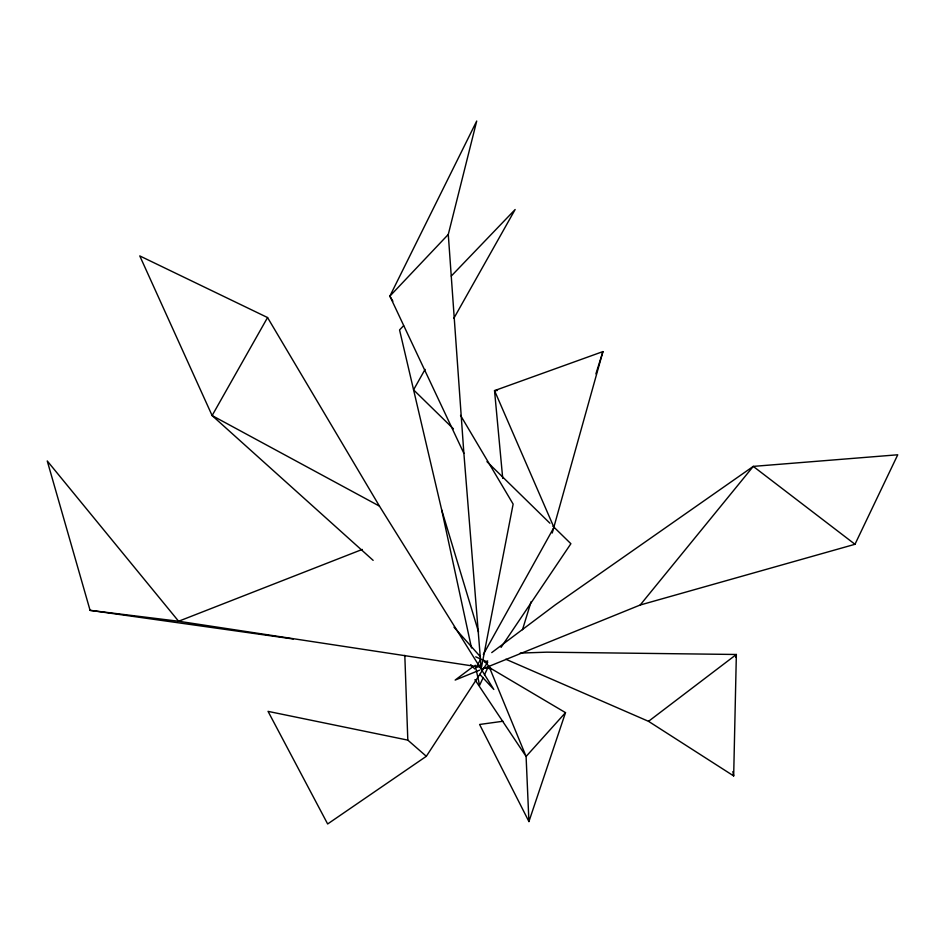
<?xml version="1.0" encoding="UTF-8"?>
<svg xmlns="http://www.w3.org/2000/svg" width="945" height="945" viewBox="0 0 945 945"><rect width="100%" height="100%" fill="white"/><g stroke="black" fill="none" stroke-linecap="round" stroke-linejoin="round"><path stroke-width="1.42" d="M505.835 659.244L648.518 721.33L733.674 775.928L736.356 654.483L546.812 652.168L520.27 653.078M735.682 657.33L736.356 654.483L648.518 721.33M463.877 453.328L448.284 234.443L476.717 121.031L389.872 296.139L463.877 453.328L481.206 668.658L513.135 504.098L460.522 415.339M502.728 478.406L494.53 390.628L602.934 351.587L552.234 533.015M522.479 629.724L531.102 601.693M595.905 373.866L602.934 351.587M502.894 721.259L479.599 724.472L528.928 821.559L565.5 712.636L488.707 667.194M483.238 677.494L479.576 685.361L475.229 665.233M484.466 674.872L488.128 667.005M482.375 669.036L640.178 605.013L854.989 544.285L897.75 454.781L753.259 466.393L555.412 604.765L491.731 652.605M480.485 659.598L476.197 667.3L481.288 664.441M483.332 654.472L553.959 527.404L494.53 390.628L497.436 390.498M425.085 369.389L413.556 389.848L453.411 428.829M453.895 318.229L515.131 209.53L451.261 276.07M479.776 674.328L493.81 689.437L379.453 506.118L212.117 415.564L139.777 255.918L267.553 317.544L212.117 415.564L373.145 560.361M426.337 756.295L407.815 740.124L268.049 711.372L327.655 823.969L426.337 756.295L487.738 662.197L475.737 656.834M501.051 647.396L570.886 543.718L553.049 526.282M640.178 605.013L753.259 466.393L854.989 544.285M565.5 712.636L526.093 756.461L528.928 821.559M448.284 234.443L389.872 296.139L392.872 301.219M403.609 325.706L399.558 329.935L441.693 509.946L471.508 647.975M472.854 666.78L455.159 680.069L479.647 670.135M485.104 662.303L487.644 660.874M362.254 549.435L178.617 621.255L90.082 610.352L47.25 460.947L178.617 621.255L480.97 667.241M90.082 610.352L293.269 638.997M483.887 667.678L491.164 668.765L483.332 660.023M486.97 461.656L549.907 523.199M470.752 664.618L474.756 668.942M454.002 627.208L480.403 656.74M474.933 679.703L526.093 756.461L489.286 667.052M267.553 317.544L379.453 506.118M441.693 509.946L478.56 632.016M732.836 771.628L733.674 775.928M404.814 655.357L407.815 740.124"/></g></svg>
